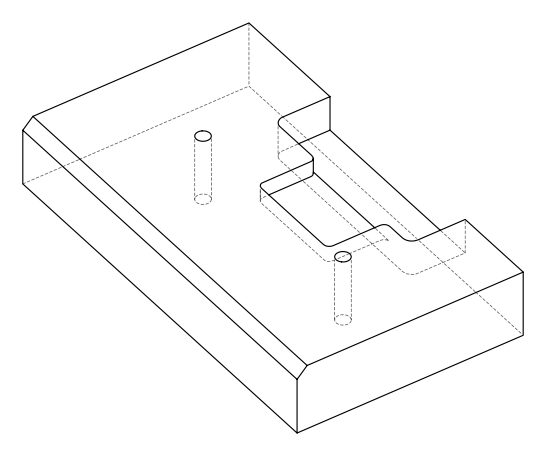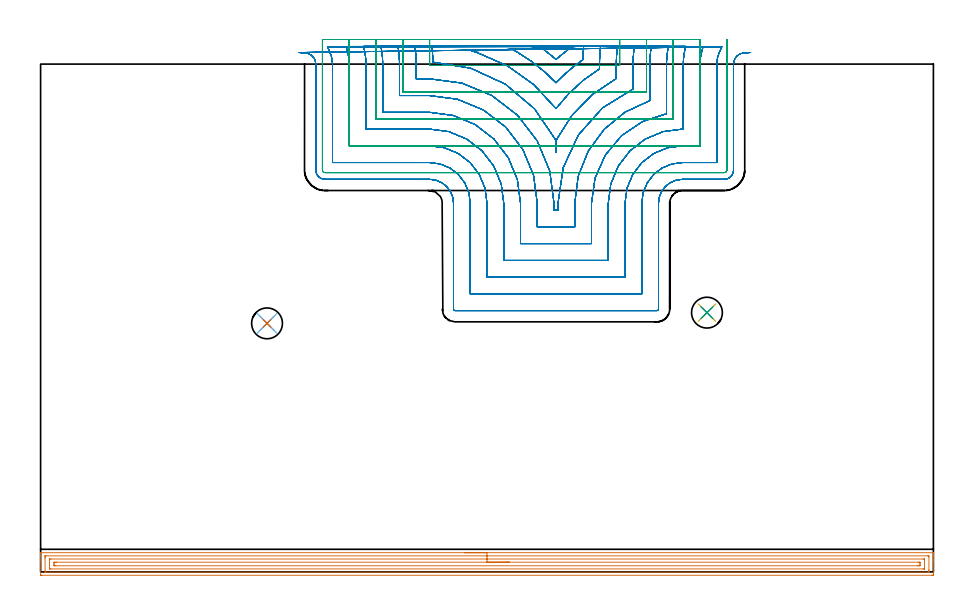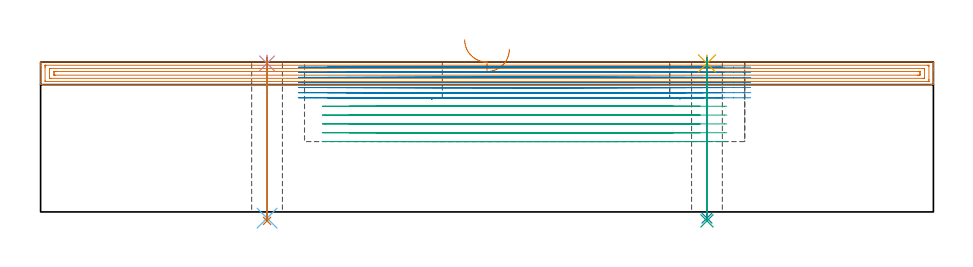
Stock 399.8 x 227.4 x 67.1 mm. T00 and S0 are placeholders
(PLAN: 9 operations, 7 tool changes, 101.7 min)
(1 AREA_MILL | FG_CHAMFER_SURFACE | UGT0205_001 | 13.02 min | 20360 mm3)
(2 MILL_OPEN_POCKET | POCKET_OPEN | NXT0201_013 | Follow Part, ap 2.5, ae 75% | 66.23 min | 273762 mm3)
(3 MILL_SLOT | SLOT_PARTIAL_RECTANGULAR | NXT0201_012 | Follow Part, ap 4, ae 75% | 21.21 min | 217960 mm3)
(4 SPOT_DRILL | STEP1HOLE | NXT0321_9005460120000 | 0.03 min | 6 mm3)
(5 SPOT_DRILL_1 | STEP1HOLE_1 | NXT0321_9005460120000 | 0.03 min | 10 mm3)
(6 DRILL_THROUGH_HOLE_INTO_CENTER | STEP1HOLE | NXT0301_042 | 0.29 min | 2623 mm3)
(7 DRILL_TO_ENLARGE_THROUGH_HOLE | STEP1HOLE | NXT0301_103 | 0.29 min | 7372 mm3)
(8 DRILL_THROUGH_HOLE_INTO_CENTER_1 | STEP1HOLE_1 | NXT0301_042 | 0.29 min | 2660 mm3)
(9 DRILL_TO_ENLARGE_THROUGH_HOLE_1 | STEP1HOLE_1 | NXT0301_103 | 0.29 min | 7359 mm3)
(TOOL UGT0205_001 | Chamfer Mill 20 x 3 x 45 deg. | D20 FL50 Z2)
(TOOL NXT0201_013 | ENDMILL 10mm | D10 FL30 Z4)
(TOOL NXT0201_012 | ENDMILL 16mm [2P460-1600-NA 1630] | D16 FL38 Z6)
(TOOL NXT0321_9005460120000 | NC Spot Drill, 142deg, 12mm, Carbide, Uncoated | D12 PA142 FL30 Z2)
(TOOL NXT0301_042 | Carbide Drill 7.1mm [860.1-0710-057A1-MM 2214] | D7.1 PA140 FL85 Z2)
(TOOL NXT0301_103 | Carbide Drill 13.8mm [860.1-1380-062A1-MM 2214] | D13.8 PA140 FL77 Z2)
(OP 1 AREA_MILL)
G17 G21 G94 G90
T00 M6
G54
G17 G0 G90 X189.9 Y8.6 S1061 M3
G43 Z77.1 H0
G94 G1 X189.938 Z76.228 F250.
X190.052 Z75.363
X190.241 Z74.512
X190.503 Z73.68
X190.837 Z72.874
X191.24 Z72.1
X191.708 Z71.364
X192.24 Z70.672
X192.829 Z70.029
X193.472 Z69.439
X194.164 Z68.908
X194.9 Z68.44
X195.674 Z68.037
X196.48 Z67.703
X197.312 Z67.441
X198.163 Z67.252
X199.028 Z67.138
X199.9 Z67.1
X399.625
X399.79 Y8.597 Z67.088
X399.793 Y8.545 Z67.036
X399.8 Y8.136 Z66.635
Y7.815 Z66.314
Y7.116 Z65.611
Y5.875 Z64.372
Y5.333 Z63.828
Y4.713 Z63.208
Y-0.287 Z58.21
X399.797 Y-0.908 Z57.59
X399.793 Y-1.492 Z57.006
X399.766 Y-1.494 Z57.004
X399.178 Y-1.5 Z57.
X0.622
X0.319 Y-1.497 Z57.002
X0.01 Y-1.492 Z57.006
X0. Y-1.179 Z57.319
Y5.333 Z63.828
Y6.767 Z65.263
Y7.116 Z65.611
Y7.815 Z66.314
Y8.136 Z66.636
X0.007 Y8.545 Z67.036
X0.01 Y8.597 Z67.088
X0.175 Y8.6 Z67.1
X199.9
Y7.186 Z65.686
X397.391 Y7.185 Z65.685
X397.461 Y7.184 Z65.684
X397.6 Y7.179 Z65.679
X397.79 Y7.168 Z65.668
X397.792 Y7.116 Z65.616
X397.799 Y6.709 Z65.209
X397.8 Y0.875 Z59.375
Y0.468 Z58.968
X397.796 Y-0.016 Z58.484
X397.793 Y-0.066 Z58.434
X397.792 Y-0.074 Z58.426
X397.762 Y-0.079 Z58.421
X397.67 Y-0.082 Z58.418
X397.531 Y-0.085 Z58.415
X397.461 Y-0.086 Z58.414
X2.409 Y-0.085 Z58.415
X2.339 Y-0.084 Z58.416
X2.2 Y-0.079 Z58.421
X2.01 Y-0.068 Z58.432
X2.008 Y-0.016 Z58.484
X2.001 Y0.391 Z58.891
X2. Y6.225 Z64.725
Y6.632 Z65.132
X2.004 Y7.116 Z65.616
X2.007 Y7.166 Z65.666
X2.008 Y7.174 Z65.674
X2.038 Y7.179 Z65.679
X2.13 Y7.182 Z65.682
X2.269 Y7.185 Z65.685
X2.339 Y7.186 Z65.686
X199.9
Y5.772 Z64.272
X395.165 Y5.771 Z64.271
X395.604 Y5.767 Z64.267
X395.749 Y5.765 Z64.265
X395.79 Y5.758 Z64.258
X395.795 Y5.659 Z64.159
X395.798 Y5.529 Z64.029
X395.8 Y5.333 Z63.833
Y5.137 Z63.637
X395.799 Y1.572 Z60.072
X395.79 Y1.376 Z59.876
X395.786 Y1.334 Z59.834
X395.767 Y1.332 Z59.832
X395.713 Y1.33 Z59.83
X395.604 Y1.329 Z59.829
X395.15 Y1.328 Z59.828
X4.635 Y1.329 Z59.829
X4.196 Y1.333 Z59.833
X4.051 Y1.335 Z59.835
X4.01 Y1.342 Z59.842
X4.005 Y1.441 Z59.941
X4.002 Y1.571 Z60.071
X4. Y1.767 Z60.267
Y1.963 Z60.463
X4.001 Y5.528 Z64.028
X4.01 Y5.724 Z64.224
X4.014 Y5.766 Z64.266
X4.033 Y5.768 Z64.268
X4.086 Y5.77 Z64.27
X4.196 Y5.771 Z64.271
X4.65 Y5.772 Z64.272
X199.9
Y4.357 Z62.857
X393.007
X393.743 Y4.352 Z62.852
X393.78 Y4.351 Z62.851
X393.79 Y4.315 Z62.815
X393.795 Y4.208 Z62.708
X393.798 Y3.994 Z62.494
X393.8 Y3.566 Z62.066
X393.798 Y3.112 Z61.612
X393.794 Y2.894 Z61.394
X393.79 Y2.785 Z61.285
X393.778 Y2.749 Z61.249
X393.727 Y2.747 Z61.247
X392.923 Y2.743 Z61.243
X392.838
X6.793
X6.057 Y2.748 Z61.248
X6.02 Y2.749 Z61.249
X6.01 Y2.786 Z61.286
X6.005 Y2.892 Z61.392
X6.002 Y3.106 Z61.606
X6. Y3.534 Z62.034
X6.002 Y3.988 Z62.488
X6.005 Y4.206 Z62.706
X6.01 Y4.315 Z62.815
X6.022 Y4.351 Z62.851
X6.073 Y4.353 Z62.853
X6.877 Y4.357 Z62.857
X6.962
X199.9
X200.772 Z62.895
X201.636 Z63.009
X202.488 Z63.198
X203.32 Z63.46
X204.126 Z63.794
X204.9 Z64.197
X205.636 Z64.666
X206.328 Z65.197
X206.971 Z65.786
X207.56 Z66.429
X208.091 Z67.122
X208.56 Z67.857
X208.963 Z68.631
X209.297 Z69.437
X209.559 Z70.269
X209.748 Z71.121
X209.862 Z71.986
X209.9 Z72.857
G0 Z77.1
M5
M2
(OP 2 MILL_OPEN_POCKET)
G17 G21 G94 G90
T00 M6
G54
G17 G0 G90 X224.903 Y234.257 S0 M3
G43 Z77.1 H0
Z64.814
G94 G1 X227.258 Y232.4 F250.
G2 X230.8 Y229.45 R85.7 F500.
X234.342 Y232.4 R85.7
G1 X236.697 Y234.257 F250.
X211.442 Y233.928
X214.024 Y232.4
G2 X230.8 Y219.06 R78.2 F500.
X242.826 Y229.353 R78.2
X242.973 Y232.4 R72.5
G1 X243.18 Y235.393 F250.
X193.005 Y233.319
X195.861 Y232.4
G2 X230.8 Y207.467 R70.7 F500.
X250.3 Y225.284 R70.7
G1 Y227.4
G2 X250.493 Y232.4 R65.
G1 X250.723 Y235.391 F250.
X175.221 Y235.389
X175.482 Y232.4
G2 X175.693 Y228.282 R57.5 F500.
X230.8 Y193.219 R63.2
G1 Y187.83
Y193.219
G2 X257.8 Y220.94 R63.2
G1 Y227.4
G2 X258.018 Y232.4 R57.5
G1 X258.279 Y235.389 F250.
X167.649 Y235.385
X167.949 Y232.4
G2 X168.2 Y227.4 R50. F500.
G1 Y220.8
X174.2
G2 X229.9 Y165.1 R55.7
G1 Y162.
X231.7
Y165.1
G2 X265.3 Y216.228 R55.7
G1 Y227.4
G2 X265.551 Y232.4 R50.
G1 X265.851 Y235.385 F250.
X160.052 Y235.379
X160.405 Y232.4
G2 X160.7 Y227.4 R42.5 F500.
G1 Y213.3
X174.2
G2 X222.4 Y165.1 R48.2
G1 Y154.5
X239.2
Y165.1
G2 X272.8 Y211.036 R48.2
G1 Y227.4
G2 X273.095 Y232.4 R42.5
G1 X273.448 Y235.379 F250.
X152.412 Y235.369
X152.841 Y232.4
G2 X153.2 Y227.4 R35. F500.
G1 Y205.8
X174.2
G2 X214.9 Y165.1 R40.7
G1 Y147.
X246.7
Y165.1
G2 X280.3 Y205.176 R40.7
G1 Y227.4
G2 X280.659 Y232.4 R35.
G1 X281.088 Y235.369 F250.
X144.696 Y235.35
X145.242 Y232.4
G2 X145.7 Y227.4 R27.5 F500.
G1 Y198.3
X174.2
G2 X207.4 Y165.1 R33.2
G1 Y139.5
X254.2
Y165.1
G2 X287.4 Y198.3 R33.2
G1 X287.8
Y227.4
G2 X288.258 Y232.4 R27.5
G1 X288.804 Y235.35 F250.
X136.815 Y235.305
X137.565 Y232.4
G2 X138.2 Y227.4 R20. F500.
G1 Y190.8
X174.2
G2 X199.9 Y165.1 R25.7
G1 Y132.
X261.7
Y165.1
G2 X287.4 Y190.8 R25.7
G1 X295.3
Y227.4
G2 X295.935 Y232.4 R20.
G1 X296.685 Y235.305 F250.
X128.456 Y235.15
X129.656 Y232.4
G2 X130.7 Y227.4 R12.5 F500.
G1 Y183.3
X174.2
G2 X192.4 Y165.1 R18.2
G1 Y124.5
X269.2
Y165.1
G2 X287.4 Y183.3 R18.2
G1 X302.8
Y227.4
G2 X303.844 Y232.4 R12.5
G1 X305.044 Y235.15 F250.
X115.522 Y232.58
X118.516 Y232.39
G2 X123.2 Y227.4 R5. F500.
G1 Y180.
G3 X127.397 Y175.8 R4.2
G1 X174.2
G2 X184.9 Y165.1 R10.7
G1 Y117.7
G3 X185.6 Y117. R0.7
G1 X276.
G3 X276.7 Y117.7 R0.7
G1 Y165.1
G2 X287.4 Y175.8 R10.7
G1 X306.1
G3 X310.3 Y180. R4.2
G1 Y227.4
G2 X314.984 Y232.39 R5.
G1 X317.978 Y232.58 F250.
G0 X224.903 Y234.257 Z62.529
G1 X227.258 Y232.4
G2 X230.8 Y229.45 R85.7 F500.
X234.342 Y232.4 R85.7
G1 X236.697 Y234.257 F250.
X211.442 Y233.928
X214.024 Y232.4
G2 X230.8 Y219.06 R78.2 F500.
X242.826 Y229.353 R78.2
X242.973 Y232.4 R72.5
G1 X243.18 Y235.393 F250.
X193.005 Y233.319
X195.861 Y232.4
G2 X230.8 Y207.467 R70.7 F500.
X250.3 Y225.284 R70.7
G1 Y227.4
G2 X250.493 Y232.4 R65.
G1 X250.723 Y235.391 F250.
X175.221 Y235.389
X175.482 Y232.4
G2 X175.693 Y228.282 R57.5 F500.
X230.8 Y193.219 R63.2
G1 Y187.83
Y193.219
G2 X257.8 Y220.94 R63.2
G1 Y227.4
G2 X258.018 Y232.4 R57.5
G1 X258.279 Y235.389 F250.
X167.649 Y235.385
X167.949 Y232.4
G2 X168.2 Y227.4 R50. F500.
G1 Y220.8
X174.2
G2 X229.9 Y165.1 R55.7
G1 Y162.
X231.7
Y165.1
G2 X265.3 Y216.228 R55.7
G1 Y227.4
G2 X265.551 Y232.4 R50.
G1 X265.851 Y235.385 F250.
X160.052 Y235.379
X160.405 Y232.4
G2 X160.7 Y227.4 R42.5 F500.
G1 Y213.3
X174.2
G2 X222.4 Y165.1 R48.2
G1 Y154.5
X239.2
Y165.1
G2 X272.8 Y211.036 R48.2
G1 Y227.4
G2 X273.095 Y232.4 R42.5
G1 X273.448 Y235.379 F250.
X152.412 Y235.369
X152.841 Y232.4
G2 X153.2 Y227.4 R35. F500.
G1 Y205.8
X174.2
G2 X214.9 Y165.1 R40.7
G1 Y147.
X246.7
Y165.1
G2 X280.3 Y205.176 R40.7
G1 Y227.4
G2 X280.659 Y232.4 R35.
G1 X281.088 Y235.369 F250.
X144.696 Y235.35
X145.242 Y232.4
G2 X145.7 Y227.4 R27.5 F500.
G1 Y198.3
X174.2
G2 X207.4 Y165.1 R33.2
G1 Y139.5
X254.2
Y165.1
G2 X287.4 Y198.3 R33.2
G1 X287.8
Y227.4
G2 X288.258 Y232.4 R27.5
G1 X288.804 Y235.35 F250.
X136.815 Y235.305
X137.565 Y232.4
G2 X138.2 Y227.4 R20. F500.
G1 Y190.8
X174.2
G2 X199.9 Y165.1 R25.7
G1 Y132.
X261.7
Y165.1
G2 X287.4 Y190.8 R25.7
G1 X295.3
Y227.4
G2 X295.935 Y232.4 R20.
G1 X296.685 Y235.305 F250.
X128.456 Y235.15
X129.656 Y232.4
G2 X130.7 Y227.4 R12.5 F500.
G1 Y183.3
X174.2
G2 X192.4 Y165.1 R18.2
G1 Y124.5
X269.2
Y165.1
G2 X287.4 Y183.3 R18.2
G1 X302.8
Y227.4
G2 X303.844 Y232.4 R12.5
G1 X305.044 Y235.15 F250.
X115.522 Y232.58
X118.516 Y232.39
G2 X123.2 Y227.4 R5. F500.
G1 Y180.
G3 X127.397 Y175.8 R4.2
G1 X174.2
G2 X184.9 Y165.1 R10.7
G1 Y117.7
G3 X185.6 Y117. R0.7
G1 X276.
G3 X276.7 Y117.7 R0.7
G1 Y165.1
G2 X287.4 Y175.8 R10.7
G1 X306.1
G3 X310.3 Y180. R4.2
G1 Y227.4
G2 X314.984 Y232.39 R5.
G1 X317.978 Y232.58 F250.
G0 X224.903 Y234.257 Z60.243
G1 X227.258 Y232.4
G2 X230.8 Y229.45 R85.7 F500.
X234.342 Y232.4 R85.7
G1 X236.697 Y234.257 F250.
X211.442 Y233.928
X214.024 Y232.4
G2 X230.8 Y219.06 R78.2 F500.
X242.826 Y229.353 R78.2
X242.973 Y232.4 R72.5
G1 X243.18 Y235.393 F250.
X193.005 Y233.319
X195.861 Y232.4
G2 X230.8 Y207.467 R70.7 F500.
X250.3 Y225.284 R70.7
G1 Y227.4
G2 X250.493 Y232.4 R65.
G1 X250.723 Y235.391 F250.
X175.221 Y235.389
X175.482 Y232.4
G2 X175.693 Y228.282 R57.5 F500.
X230.8 Y193.219 R63.2
G1 Y187.83
Y193.219
G2 X257.8 Y220.94 R63.2
G1 Y227.4
G2 X258.018 Y232.4 R57.5
G1 X258.279 Y235.389 F250.
X167.649 Y235.385
X167.949 Y232.4
G2 X168.2 Y227.4 R50. F500.
G1 Y220.8
X174.2
G2 X229.9 Y165.1 R55.7
G1 Y162.
X231.7
Y165.1
G2 X265.3 Y216.228 R55.7
G1 Y227.4
G2 X265.551 Y232.4 R50.
G1 X265.851 Y235.385 F250.
X160.052 Y235.379
X160.405 Y232.4
G2 X160.7 Y227.4 R42.5 F500.
G1 Y213.3
X174.2
G2 X222.4 Y165.1 R48.2
G1 Y154.5
X239.2
Y165.1
G2 X272.8 Y211.036 R48.2
G1 Y227.4
G2 X273.095 Y232.4 R42.5
G1 X273.448 Y235.379 F250.
X152.412 Y235.369
X152.841 Y232.4
G2 X153.2 Y227.4 R35. F500.
G1 Y205.8
X174.2
G2 X214.9 Y165.1 R40.7
G1 Y147.
X246.7
Y165.1
G2 X280.3 Y205.176 R40.7
G1 Y227.4
G2 X280.659 Y232.4 R35.
G1 X281.088 Y235.369 F250.
X144.696 Y235.35
X145.242 Y232.4
G2 X145.7 Y227.4 R27.5 F500.
G1 Y198.3
X174.2
G2 X207.4 Y165.1 R33.2
G1 Y139.5
X254.2
Y165.1
G2 X287.4 Y198.3 R33.2
G1 X287.8
Y227.4
G2 X288.258 Y232.4 R27.5
G1 X288.804 Y235.35 F250.
X136.815 Y235.305
X137.565 Y232.4
G2 X138.2 Y227.4 R20. F500.
G1 Y190.8
X174.2
G2 X199.9 Y165.1 R25.7
G1 Y132.
X261.7
Y165.1
G2 X287.4 Y190.8 R25.7
G1 X295.3
Y227.4
G2 X295.935 Y232.4 R20.
G1 X296.685 Y235.305 F250.
X128.456 Y235.15
X129.656 Y232.4
G2 X130.7 Y227.4 R12.5 F500.
G1 Y183.3
X174.2
G2 X192.4 Y165.1 R18.2
G1 Y124.5
X269.2
Y165.1
G2 X287.4 Y183.3 R18.2
G1 X302.8
Y227.4
G2 X303.844 Y232.4 R12.5
G1 X305.044 Y235.15 F250.
X115.522 Y232.58
X118.516 Y232.39
G2 X123.2 Y227.4 R5. F500.
G1 Y180.
G3 X127.397 Y175.8 R4.2
G1 X174.2
G2 X184.9 Y165.1 R10.7
G1 Y117.7
G3 X185.6 Y117. R0.7
G1 X276.
G3 X276.7 Y117.7 R0.7
G1 Y165.1
G2 X287.4 Y175.8 R10.7
G1 X306.1
G3 X310.3 Y180. R4.2
G1 Y227.4
G2 X314.984 Y232.39 R5.
G1 X317.978 Y232.58 F250.
G0 X224.903 Y234.257 Z57.957
G1 X227.258 Y232.4
G2 X230.8 Y229.45 R85.7 F500.
X234.342 Y232.4 R85.7
G1 X236.697 Y234.257 F250.
X211.442 Y233.928
X214.024 Y232.4
G2 X230.8 Y219.06 R78.2 F500.
X242.826 Y229.353 R78.2
X242.973 Y232.4 R72.5
G1 X243.18 Y235.393 F250.
X193.005 Y233.319
X195.861 Y232.4
G2 X230.8 Y207.467 R70.7 F500.
X250.3 Y225.284 R70.7
G1 Y227.4
G2 X250.493 Y232.4 R65.
G1 X250.723 Y235.391 F250.
X175.221 Y235.389
X175.482 Y232.4
G2 X175.693 Y228.282 R57.5 F500.
X230.8 Y193.219 R63.2
G1 Y187.83
Y193.219
G2 X257.8 Y220.94 R63.2
G1 Y227.4
G2 X258.018 Y232.4 R57.5
G1 X258.279 Y235.389 F250.
X167.649 Y235.385
X167.949 Y232.4
G2 X168.2 Y227.4 R50. F500.
G1 Y220.8
X174.2
G2 X229.9 Y165.1 R55.7
G1 Y162.
X231.7
Y165.1
G2 X265.3 Y216.228 R55.7
G1 Y227.4
G2 X265.551 Y232.4 R50.
G1 X265.851 Y235.385 F250.
X160.052 Y235.379
X160.405 Y232.4
G2 X160.7 Y227.4 R42.5 F500.
G1 Y213.3
X174.2
G2 X222.4 Y165.1 R48.2
G1 Y154.5
X239.2
Y165.1
G2 X272.8 Y211.036 R48.2
G1 Y227.4
G2 X273.095 Y232.4 R42.5
G1 X273.448 Y235.379 F250.
X152.412 Y235.369
X152.841 Y232.4
G2 X153.2 Y227.4 R35. F500.
G1 Y205.8
X174.2
G2 X214.9 Y165.1 R40.7
G1 Y147.
X246.7
Y165.1
G2 X280.3 Y205.176 R40.7
G1 Y227.4
G2 X280.659 Y232.4 R35.
G1 X281.088 Y235.369 F250.
X144.696 Y235.35
X145.242 Y232.4
G2 X145.7 Y227.4 R27.5 F500.
G1 Y198.3
X174.2
G2 X207.4 Y165.1 R33.2
G1 Y139.5
X254.2
Y165.1
G2 X287.4 Y198.3 R33.2
G1 X287.8
Y227.4
G2 X288.258 Y232.4 R27.5
G1 X288.804 Y235.35 F250.
X136.815 Y235.305
X137.565 Y232.4
G2 X138.2 Y227.4 R20. F500.
G1 Y190.8
X174.2
G2 X199.9 Y165.1 R25.7
G1 Y132.
X261.7
Y165.1
G2 X287.4 Y190.8 R25.7
G1 X295.3
Y227.4
G2 X295.935 Y232.4 R20.
G1 X296.685 Y235.305 F250.
X128.456 Y235.15
X129.656 Y232.4
G2 X130.7 Y227.4 R12.5 F500.
G1 Y183.3
X174.2
G2 X192.4 Y165.1 R18.2
G1 Y124.5
X269.2
Y165.1
G2 X287.4 Y183.3 R18.2
G1 X302.8
Y227.4
G2 X303.844 Y232.4 R12.5
G1 X305.044 Y235.15 F250.
X115.522 Y232.58
X118.516 Y232.39
G2 X123.2 Y227.4 R5. F500.
G1 Y180.
G3 X127.397 Y175.8 R4.2
G1 X174.2
G2 X184.9 Y165.1 R10.7
G1 Y117.7
G3 X185.6 Y117. R0.7
G1 X276.
G3 X276.7 Y117.7 R0.7
G1 Y165.1
G2 X287.4 Y175.8 R10.7
G1 X306.1
G3 X310.3 Y180. R4.2
G1 Y227.4
G2 X314.984 Y232.39 R5.
G1 X317.978 Y232.58 F250.
G0 X224.903 Y234.257 Z55.671
G1 X227.258 Y232.4
G2 X230.8 Y229.45 R85.7 F500.
X234.342 Y232.4 R85.7
G1 X236.697 Y234.257 F250.
X211.442 Y233.928
X214.024 Y232.4
G2 X230.8 Y219.06 R78.2 F500.
X242.826 Y229.353 R78.2
X242.973 Y232.4 R72.5
G1 X243.18 Y235.393 F250.
X193.005 Y233.319
X195.861 Y232.4
G2 X230.8 Y207.467 R70.7 F500.
X250.3 Y225.284 R70.7
G1 Y227.4
G2 X250.493 Y232.4 R65.
G1 X250.723 Y235.391 F250.
X175.221 Y235.389
X175.482 Y232.4
G2 X175.693 Y228.282 R57.5 F500.
X230.8 Y193.219 R63.2
G1 Y187.83
Y193.219
G2 X257.8 Y220.94 R63.2
G1 Y227.4
G2 X258.018 Y232.4 R57.5
G1 X258.279 Y235.389 F250.
X167.649 Y235.385
X167.949 Y232.4
G2 X168.2 Y227.4 R50. F500.
G1 Y220.8
X174.2
G2 X229.9 Y165.1 R55.7
G1 Y162.
X231.7
Y165.1
G2 X265.3 Y216.228 R55.7
G1 Y227.4
G2 X265.551 Y232.4 R50.
G1 X265.851 Y235.385 F250.
X160.052 Y235.379
X160.405 Y232.4
G2 X160.7 Y227.4 R42.5 F500.
G1 Y213.3
X174.2
G2 X222.4 Y165.1 R48.2
G1 Y154.5
X239.2
Y165.1
G2 X272.8 Y211.036 R48.2
G1 Y227.4
G2 X273.095 Y232.4 R42.5
G1 X273.448 Y235.379 F250.
X152.412 Y235.369
X152.841 Y232.4
G2 X153.2 Y227.4 R35. F500.
G1 Y205.8
X174.2
G2 X214.9 Y165.1 R40.7
G1 Y147.
X246.7
Y165.1
G2 X280.3 Y205.176 R40.7
G1 Y227.4
G2 X280.659 Y232.4 R35.
G1 X281.088 Y235.369 F250.
X144.696 Y235.35
X145.242 Y232.4
G2 X145.7 Y227.4 R27.5 F500.
G1 Y198.3
X174.2
G2 X207.4 Y165.1 R33.2
G1 Y139.5
X254.2
Y165.1
G2 X287.4 Y198.3 R33.2
G1 X287.8
Y227.4
G2 X288.258 Y232.4 R27.5
G1 X288.804 Y235.35 F250.
X136.815 Y235.305
X137.565 Y232.4
G2 X138.2 Y227.4 R20. F500.
G1 Y190.8
X174.2
G2 X199.9 Y165.1 R25.7
G1 Y132.
X261.7
Y165.1
G2 X287.4 Y190.8 R25.7
G1 X295.3
Y227.4
G2 X295.935 Y232.4 R20.
G1 X296.685 Y235.305 F250.
X128.456 Y235.15
X129.656 Y232.4
G2 X130.7 Y227.4 R12.5 F500.
G1 Y183.3
X174.2
G2 X192.4 Y165.1 R18.2
G1 Y124.5
X269.2
Y165.1
G2 X287.4 Y183.3 R18.2
G1 X302.8
Y227.4
G2 X303.844 Y232.4 R12.5
G1 X305.044 Y235.15 F250.
X115.522 Y232.58
X118.516 Y232.39
G2 X123.2 Y227.4 R5. F500.
G1 Y180.
G3 X127.397 Y175.8 R4.2
G1 X174.2
G2 X184.9 Y165.1 R10.7
G1 Y117.7
G3 X185.6 Y117. R0.7
G1 X276.
G3 X276.7 Y117.7 R0.7
G1 Y165.1
G2 X287.4 Y175.8 R10.7
G1 X306.1
G3 X310.3 Y180. R4.2
G1 Y227.4
G2 X314.984 Y232.39 R5.
G1 X317.978 Y232.58 F250.
G0 X224.903 Y234.257 Z53.386
G1 X227.258 Y232.4
G2 X230.8 Y229.45 R85.7 F500.
X234.342 Y232.4 R85.7
G1 X236.697 Y234.257 F250.
X211.442 Y233.928
X214.024 Y232.4
G2 X230.8 Y219.06 R78.2 F500.
X242.826 Y229.353 R78.2
X242.973 Y232.4 R72.5
G1 X243.18 Y235.393 F250.
X193.005 Y233.319
X195.861 Y232.4
G2 X230.8 Y207.467 R70.7 F500.
X250.3 Y225.284 R70.7
G1 Y227.4
G2 X250.493 Y232.4 R65.
G1 X250.723 Y235.391 F250.
X175.221 Y235.389
X175.482 Y232.4
G2 X175.693 Y228.282 R57.5 F500.
X230.8 Y193.219 R63.2
G1 Y187.83
Y193.219
G2 X257.8 Y220.94 R63.2
G1 Y227.4
G2 X258.018 Y232.4 R57.5
G1 X258.279 Y235.389 F250.
X167.649 Y235.385
X167.949 Y232.4
G2 X168.2 Y227.4 R50. F500.
G1 Y220.8
X174.2
G2 X229.9 Y165.1 R55.7
G1 Y162.
X231.7
Y165.1
G2 X265.3 Y216.228 R55.7
G1 Y227.4
G2 X265.551 Y232.4 R50.
G1 X265.851 Y235.385 F250.
X160.052 Y235.379
X160.405 Y232.4
G2 X160.7 Y227.4 R42.5 F500.
G1 Y213.3
X174.2
G2 X222.4 Y165.1 R48.2
G1 Y154.5
X239.2
Y165.1
G2 X272.8 Y211.036 R48.2
G1 Y227.4
G2 X273.095 Y232.4 R42.5
G1 X273.448 Y235.379 F250.
X152.412 Y235.369
X152.841 Y232.4
G2 X153.2 Y227.4 R35. F500.
G1 Y205.8
X174.2
G2 X214.9 Y165.1 R40.7
G1 Y147.
X246.7
Y165.1
G2 X280.3 Y205.176 R40.7
G1 Y227.4
G2 X280.659 Y232.4 R35.
G1 X281.088 Y235.369 F250.
X144.696 Y235.35
X145.242 Y232.4
G2 X145.7 Y227.4 R27.5 F500.
G1 Y198.3
X174.2
G2 X207.4 Y165.1 R33.2
G1 Y139.5
X254.2
Y165.1
G2 X287.4 Y198.3 R33.2
G1 X287.8
Y227.4
G2 X288.258 Y232.4 R27.5
G1 X288.804 Y235.35 F250.
X136.815 Y235.305
X137.565 Y232.4
G2 X138.2 Y227.4 R20. F500.
G1 Y190.8
X174.2
G2 X199.9 Y165.1 R25.7
G1 Y132.
X261.7
Y165.1
G2 X287.4 Y190.8 R25.7
G1 X295.3
Y227.4
G2 X295.935 Y232.4 R20.
G1 X296.685 Y235.305 F250.
X128.456 Y235.15
X129.656 Y232.4
G2 X130.7 Y227.4 R12.5 F500.
G1 Y183.3
X174.2
G2 X192.4 Y165.1 R18.2
G1 Y124.5
X269.2
Y165.1
G2 X287.4 Y183.3 R18.2
G1 X302.8
Y227.4
G2 X303.844 Y232.4 R12.5
G1 X305.044 Y235.15 F250.
X115.522 Y232.58
X118.516 Y232.39
G2 X123.2 Y227.4 R5. F500.
G1 Y180.
G3 X127.397 Y175.8 R4.2
G1 X174.2
G2 X184.9 Y165.1 R10.7
G1 Y117.7
G3 X185.6 Y117. R0.7
G1 X276.
G3 X276.7 Y117.7 R0.7
G1 Y165.1
G2 X287.4 Y175.8 R10.7
G1 X306.1
G3 X310.3 Y180. R4.2
G1 Y227.4
G2 X314.984 Y232.39 R5.
G1 X317.978 Y232.58 F250.
G0 X224.903 Y234.257 Z51.1
G1 X227.258 Y232.4
G2 X230.8 Y229.45 R85.7 F500.
X234.342 Y232.4 R85.7
G1 X236.697 Y234.257 F250.
X211.442 Y233.928
X214.024 Y232.4
G2 X230.8 Y219.06 R78.2 F500.
X242.826 Y229.353 R78.2
X242.973 Y232.4 R72.5
G1 X243.18 Y235.393 F250.
X193.005 Y233.319
X195.861 Y232.4
G2 X230.8 Y207.467 R70.7 F500.
X250.3 Y225.284 R70.7
G1 Y227.4
G2 X250.493 Y232.4 R65.
G1 X250.723 Y235.391 F250.
X175.221 Y235.389
X175.482 Y232.4
G2 X175.693 Y228.282 R57.5 F500.
X230.8 Y193.219 R63.2
G1 Y187.83
Y193.219
G2 X257.8 Y220.94 R63.2
G1 Y227.4
G2 X258.018 Y232.4 R57.5
G1 X258.279 Y235.389 F250.
X167.649 Y235.385
X167.949 Y232.4
G2 X168.2 Y227.4 R50. F500.
G1 Y220.8
X174.2
G2 X229.9 Y165.1 R55.7
G1 Y162.
X231.7
Y165.1
G2 X265.3 Y216.228 R55.7
G1 Y227.4
G2 X265.551 Y232.4 R50.
G1 X265.851 Y235.385 F250.
X160.052 Y235.379
X160.405 Y232.4
G2 X160.7 Y227.4 R42.5 F500.
G1 Y213.3
X174.2
G2 X222.4 Y165.1 R48.2
G1 Y154.5
X239.2
Y165.1
G2 X272.8 Y211.036 R48.2
G1 Y227.4
G2 X273.095 Y232.4 R42.5
G1 X273.448 Y235.379 F250.
X152.412 Y235.369
X152.841 Y232.4
G2 X153.2 Y227.4 R35. F500.
G1 Y205.8
X174.2
G2 X214.9 Y165.1 R40.7
G1 Y147.
X246.7
Y165.1
G2 X280.3 Y205.176 R40.7
G1 Y227.4
G2 X280.659 Y232.4 R35.
G1 X281.088 Y235.369 F250.
X144.696 Y235.35
X145.242 Y232.4
G2 X145.7 Y227.4 R27.5 F500.
G1 Y198.3
X174.2
G2 X207.4 Y165.1 R33.2
G1 Y139.5
X254.2
Y165.1
G2 X287.4 Y198.3 R33.2
G1 X287.8
Y227.4
G2 X288.258 Y232.4 R27.5
G1 X288.804 Y235.35 F250.
X136.815 Y235.305
X137.565 Y232.4
G2 X138.2 Y227.4 R20. F500.
G1 Y190.8
X174.2
G2 X199.9 Y165.1 R25.7
G1 Y132.
X261.7
Y165.1
G2 X287.4 Y190.8 R25.7
G1 X295.3
Y227.4
G2 X295.935 Y232.4 R20.
G1 X296.685 Y235.305 F250.
X128.456 Y235.15
X129.656 Y232.4
G2 X130.7 Y227.4 R12.5 F500.
G1 Y183.3
X174.2
G2 X192.4 Y165.1 R18.2
G1 Y124.5
X269.2
Y165.1
G2 X287.4 Y183.3 R18.2
G1 X302.8
Y227.4
G2 X303.844 Y232.4 R12.5
G1 X305.044 Y235.15 F250.
X115.522 Y232.58
X118.516 Y232.39
G2 X123.2 Y227.4 R5. F500.
G1 Y180.
G3 X127.397 Y175.8 R4.2
G1 X174.2
G2 X184.9 Y165.1 R10.7
G1 Y117.7
G3 X185.6 Y117. R0.7
G1 X276.
G3 X276.7 Y117.7 R0.7
G1 Y165.1
G2 X287.4 Y175.8 R10.7
G1 X306.1
G3 X310.3 Y180. R4.2
G1 Y227.4
G2 X314.984 Y232.39 R5.
G1 X317.978 Y232.58 F250.
G0 Z77.1
M5
M2
(OP 3 MILL_SLOT)
G17 G21 G94 G90
T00 M6
G54
G17 G0 G90 X174.2 Y238.4 S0 M3
G43 Z77.1 H1
Z47.322
G94 G1 Y235.4 F250.
Y226.8 F500.
X259.3
Y235.4
Y238.4 F250.
X162.2
Y235.4
Y214.8 F500.
X271.3
Y235.4
Y238.4 F250.
X150.2
Y235.4
Y202.8 F500.
X283.3
Y235.4
Y238.4 F250.
X138.2
Y235.4
Y190.8 F500.
X295.3
Y235.4
Y238.4 F250.
X126.2
Y235.4
Y180. F500.
G3 X127.4 Y178.8 R1.2
G1 X306.1
G3 X307.3 Y180. R1.2
G1 Y235.4
Y238.4 F250.
G0 X174.2 Z43.367
G1 Y235.4
Y226.8 F500.
X259.3
Y235.4
Y238.4 F250.
X162.2
Y235.4
Y214.8 F500.
X271.3
Y235.4
Y238.4 F250.
X150.2
Y235.4
Y202.8 F500.
X283.3
Y235.4
Y238.4 F250.
X138.2
Y235.4
Y190.8 F500.
X295.3
Y235.4
Y238.4 F250.
X126.2
Y235.4
Y180. F500.
G3 X127.4 Y178.8 R1.2
G1 X306.1
G3 X307.3 Y180. R1.2
G1 Y235.4
Y238.4 F250.
G0 X174.2 Z39.411
G1 Y235.4
Y226.8 F500.
X259.3
Y235.4
Y238.4 F250.
X162.2
Y235.4
Y214.8 F500.
X271.3
Y235.4
Y238.4 F250.
X150.2
Y235.4
Y202.8 F500.
X283.3
Y235.4
Y238.4 F250.
X138.2
Y235.4
Y190.8 F500.
X295.3
Y235.4
Y238.4 F250.
X126.2
Y235.4
Y180. F500.
G3 X127.4 Y178.8 R1.2
G1 X306.1
G3 X307.3 Y180. R1.2
G1 Y235.4
Y238.4 F250.
G0 X174.2 Z35.456
G1 Y235.4
Y226.8 F500.
X259.3
Y235.4
Y238.4 F250.
X162.2
Y235.4
Y214.8 F500.
X271.3
Y235.4
Y238.4 F250.
X150.2
Y235.4
Y202.8 F500.
X283.3
Y235.4
Y238.4 F250.
X138.2
Y235.4
Y190.8 F500.
X295.3
Y235.4
Y238.4 F250.
X126.2
Y235.4
Y180. F500.
G3 X127.4 Y178.8 R1.2
G1 X306.1
G3 X307.3 Y180. R1.2
G1 Y235.4
Y238.4 F250.
G0 X174.2 Z31.5
G1 Y235.4
Y226.8 F500.
X259.3
Y235.4
Y238.4 F250.
X162.2
Y235.4
Y214.8 F500.
X271.3
Y235.4
Y238.4 F250.
X150.2
Y235.4
Y202.8 F500.
X283.3
Y235.4
Y238.4 F250.
X138.2
Y235.4
Y190.8 F500.
X295.3
Y235.4
Y238.4 F250.
X126.2
Y235.4
Y180. F500.
G3 X127.4 Y178.8 R1.2
G1 X306.1
G3 X307.3 Y180. R1.2
G1 Y235.4
Y238.4 F250.
G0 Z77.1
M5
M2
(OP 4 SPOT_DRILL)
G17 G21 G94 G90
T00 M6
G54
G17 G0 G90 X101.4 Y111.3 S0 M3
G43 Z77.1 H0
G94 G81 G98 Z66.506 F250. R70.1
G80
M5
M2
(OP 5 SPOT_DRILL_1)
G17 G21 G94 G90
T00 M6
G54
G17 G0 G90 X298.4 Y116.1 S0 M3
G43 Z77.1 H0
G94 G81 G98 Z66.506 F250. R70.1
G80
M5
M2
(OP 6 DRILL_THROUGH_HOLE_INTO_CENTER)
G17 G21 G94 G90
T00 M6
G54
G17 G0 G90 X101.4 Y111.3 S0 M3
G43 Z77.1 H1
G94 G73 G98 Z-2.792 F250. Q6.989 R69.1
G80
M5
M2
(OP 7 DRILL_TO_ENLARGE_THROUGH_HOLE)
G17 G21 G94 G90
T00 M6
G54
G17 G0 G90 X101.4 Y111.3 S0 M3
G43 Z77.1 H1
G94 G73 G98 Z-4.011 F250. Q11.852 R69.1
G80
M5
M2
(OP 8 DRILL_THROUGH_HOLE_INTO_CENTER_1)
G17 G21 G94 G90
T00 M6
G54
G17 G0 G90 X298.4 Y116.1 S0 M3
G43 Z77.1 H1
G94 G73 G98 Z-2.792 F250. Q6.989 R69.1
G80
M5
M2
(OP 9 DRILL_TO_ENLARGE_THROUGH_HOLE_1)
G17 G21 G94 G90
T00 M6
G54
G17 G0 G90 X298.4 Y116.1 S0 M3
G43 Z77.1 H1
G94 G73 G98 Z-4.011 F250. Q11.852 R69.1
G80
M5
M2
